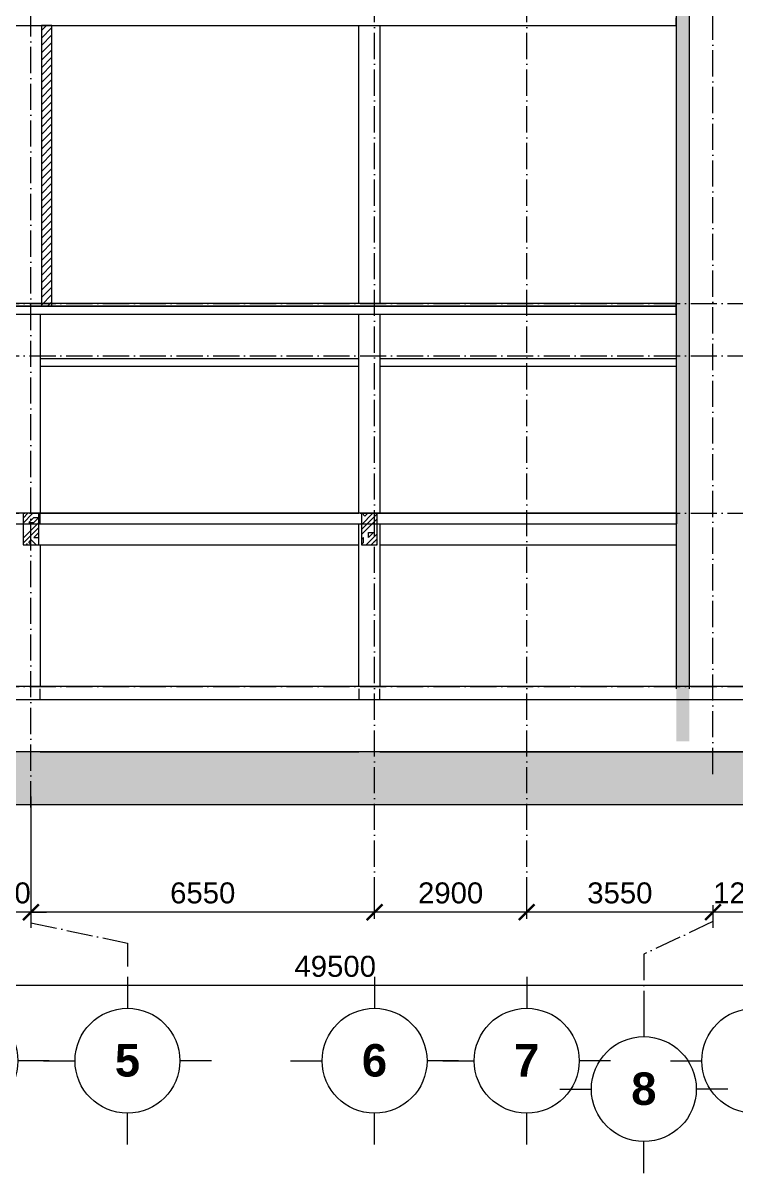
# Model space of a CAD drawing. Header units: millimetres. Extents: x -12680 to 112808, y -16580 to 93550.
# Drawn here: x 10301 to 23889, y -16580 to 5350 of the extents above; entities that cross this region are included whole.
import ezdxf

# ---------------------------------------------------------------- set-up
doc = ezdxf.new("R2010")
doc.units = ezdxf.units.MM
doc.linetypes.add('Grid Line', pattern=[14, 10, -2, 0, -2])
for name, color, linetype, lineweight in [('DIM', 1, 'Continuous', 5), ('HATCH-TUONG', 152, 'Continuous', 9), ('KH', 6, 'Continuous', 5), ('NET CAT', 3, 'Continuous', 5), ('NET CATConcrete', 3, 'Continuous', 5), ('NET-CAT', 3, 'Continuous', 9), ('NET-THAY', 2, 'Continuous', 15), ('TRUC', 225, 'Continuous', 5)]:
    doc.layers.add(name, color=color, linetype=linetype, lineweight=lineweight)
doc.styles.add('Arial_B', font='arialbd_1.ttf', dxfattribs={"height": 619.047619})
doc.styles.add('TA1', font='arial_1.ttf')
doc.dimstyles.new('D_200_KTx2', dxfattribs={"dimtxt": 400, "dimasz": 300, "dimexe": 300, "dimexo": 300, "dimgap": 160, "dimtad": 1, "dimdec": 0, "dimzin": 9, "dimtxsty": 'TA1', "dimblk": 'ARCHTICK', "dimcen": 1, "dimdle": 300, "dimclrd": 256, "dimclre": 256, "dimclrt": 7, "dimadec": 0, "dimazin": 0, "dimtfac": 1, "dimtdec": 0, "dimtix": 1, "dimtmove": 1, "dimatfit": 3, "dimldrblk": 'ARCHTICK', "dimfxl": 0, "dimtolj": 1, "dimtzin": 0, "dimlwd": -1, "dimlwe": -1, "dimarcsym": 0})
pattern_1 = [(45, (41557.3, 41450), (-476.246, 476.246), []), (45, (41652.6, 41450), (-476.246, 476.246), []), (45, (41462.1, 41450), (-476.246, 476.246), []), (45, (41938.3, 41450), (-476.246, 476.246), []), (45, (42033.6, 41450), (-476.246, 476.246), []), (0, (41843.1, 41545.25), (0, 952.5), [95.25, -857.25]), (0, (41938.3, 41640.5), (0, 952.5), [95.25, -857.25]), (45, (41843.1, 41545.25), (0, 952.491), [134.684, -1212.342]), (45, (41938.3, 41545.25), (0, 952.491), [134.684, -1212.342]), (0, (41843.1, 41545.25), (0, 952.5), [95.25, -857.25]), (90, (41366.8, 41545.25), (-952.5, 6e-14), [95.25, -857.25]), (90, (41462.1, 41545.25), (-952.5, 6e-14), [190.5, -762]), (45, (41366.8, 41640.5), (0, 952.491), [134.684, -1212.342]), (90, (42224.1, 41831), (-952.5, 6e-14), [95.25, -857.25]), (0, (42128.8, 41831), (0, 952.5), [95.25, -857.25]), (45, (42128.8, 41831), (0, 952.491), [134.684, -1212.342]), (0, (42319.3, 41545.25), (0, 952.5), [95.25, -857.25]), (0, (42319.3, 42021.5), (0, 952.5), [95.25, -857.25]), (90, (42509.8, 42116.75), (-952.5, 6e-14), [95.25, -857.25]), (45, (42319.3, 42021.5), (0, 952.491), [269.367, -1077.659]), (45, (42414.6, 42021.5), (0, 952.491), [134.684, -1212.342]), (45, (42605.1, 42212), (0, 952.491), [134.684, -1212.342]), (0, (42605.1, 42307.25), (0, 952.5), [95.25, -857.25]), (90, (42605.1, 42212), (-952.5, 6e-14), [95.25, -857.25]), (0, (41938.3, 42212), (0, 952.5), [95.25, -857.25]), (0, (42128.8, 42307.25), (0, 952.5), [95.25, -857.25]), (90, (42033.6, 42212), (-952.5, 6e-14), [95.25, -857.25]), (90, (42128.8, 42212), (-952.5, 6e-14), [95.25, -857.25]), (45, (41938.3, 42212), (0, 952.491), [134.684, -1212.342]), (45, (42128.8, 42212), (0, 952.491), [134.684, -1212.342]), (135, (41581.06, 41664.8), (-952.491, 6e-14), [134.684, -1212.342]), (135, (41700.2, 41783.4), (-952.491, 6e-14), [134.684, -1212.342]), (135, (41771.64, 41854.8), (-952.491, 6e-14), [134.684, -1212.342]), (135, (41795.45, 41878.6), (-952.491, 6e-14), [134.684, -1212.342]), (135, (41843.1, 41926.25), (-952.491, 6e-14), [134.684, -1212.342]), (135, (41866.9, 41950.06), (-952.491, 6e-14), [134.684, -1212.342]), (135, (41938.3, 42021.5), (-952.491, 6e-14), [134.684, -1212.342]), (135, (41985.95, 42069.1), (-952.491, 6e-14), [134.684, -1212.342]), (45, (41581.06, 41664.8), (0, 952.491), [95.25, -1251.776]), (45, (41700.2, 41783.4), (0, 952.491), [67.361, -1279.665]), (45, (41866.9, 41950.06), (0, 952.491), [67.361, -1279.665]), (45, (41771.64, 42045.3), (0, 952.491), [67.361, -1279.665]), (45, (41938.3, 42021.5), (0, 952.491), [67.361, -1279.665]), (45, (41843.1, 42116.75), (0, 952.491), [67.361, -1279.665]), (0, (41486.3, 41759.5), (0, 952.5), [190.043, -762.457]), (0, (41700.2, 41973.9), (0, 952.5), [95.25, -857.25])]

# ---------------------------------------------------------------- blocks, each defined once
blk = doc.blocks.new('ALC1807-ASCENT PLAZA-TANG 1_2_rvt-1-MẶT CẮT B-B')
at = {"layer": 'HATCH-TUONG', "lineweight": 5}
h = blk.add_hatch(dxfattribs=at)
h.set_pattern_fill('FP_4', style=0, pattern_type=2)
h.set_pattern_definition([(45, (41462.07, 40400), (-70.71068, 70.71068), [])])
h.paths.add_polyline_path([(10851, -50), (10851, 5300), (10651, 5300), (10651, -50)], flags=0)
at = {"layer": 'NET CAT'}
h = blk.add_hatch(dxfattribs=at)
h.set_pattern_fill('AR-HBONE', color=134, scale=2.5, style=0)
h.paths.add_polyline_path([(53616, -9550), (105178, -9550), (105178, -8550), (-12679, -8550), (-12679, -9550), (46250, -9550)], flags=0)
at = {"layer": 'NET-CAT'}
for p, q in [((10851, 5300), (10651, 5300)), ((10651, 5300), (10651, -50)), ((10851, -50), (10851, 5300)), ((10651, -50), (10851, -50))]:
    blk.add_line(p, q, dxfattribs=at)
at = {"layer": 'NET-CAT', "lineweight": 15}
for p, q in [((22751, 0), (1291, 0)), ((22751, -50), (22751, 0)), ((1291, -50), (22751, -50)), ((103822, -8550), (-11354, -8550)), ((-12679, -9550), (105178, -9550))]:
    blk.add_line(p, q, dxfattribs=at)
at = {"layer": 'NET-THAY', "color": 10}
for p, q in [((10626, -1050), (16701, -1050)), ((17101, -1050), (22751, -1050))]:
    blk.add_line(p, q, dxfattribs=at)
blk = doc.blocks.new('Grid - FamilyAL-KH TRUC-1020318-MẶT CẮT B-B')
at = {"layer": 'KH'}
for p, q in [((-5285, -11639), (-5285, -12239)), ((-6885, -13239), (-6285, -13239)), ((-3685, -13239), (-4285, -13239)), ((-5285, -14839), (-5285, -14239))]:
    blk.add_line(p, q, dxfattribs=at)
blk.add_circle((-5285, -13239), 1000, dxfattribs=at)
blk = doc.blocks.new('_ARCHTICK')
at = {"color": 0, "linetype": 'ByBlock', "const_width": 0.15}
blk.add_lwpolyline([(-0.5, -0.5), (0.5, 0.5)], dxfattribs=at)
blk = doc.blocks.new('DIMBLOCK37-MẶT CẮT B-B')
at = {"layer": 'Defpoints', "color": 0, "transparency": 16777216}
for p in [(24701, -9099), (23451, -11172), (23451, -11606)]:
    blk.add_point(p, dxfattribs=at)
at = {"layer": 'DIM', "transparency": 16777216}
for p, q in [((24701, -9399), (24701, -11906)), ((23451, -11606), (23151, -11606)), ((23451, -11472), (23451, -11906)), ((24701, -11606), (23451, -11606)), ((24701, -11606), (25001, -11606))]:
    blk.add_line(p, q, dxfattribs=at)
at = {"layer": 'DIM', "transparency": 16777216, "xscale": 300, "yscale": 300, "zscale": 300}
blk.add_blockref('_ARCHTICK', (23451, -11606), dxfattribs=at)
at = {"layer": 'DIM', "transparency": 16777216, "xscale": 300, "yscale": 300, "zscale": 300, "rotation": 180}
blk.add_blockref('_ARCHTICK', (24701, -11606), dxfattribs=at)
at = {"layer": 'DIM', "color": 7, "transparency": 16777216, "insert": (24076, -11241), "char_height": 400, "attachment_point": 5, "style": 'TA1'}
blk.add_mtext('\\A1;1250', dxfattribs=at)
blk = doc.blocks.new('DIMBLOCK38-MẶT CẮT B-B')
at = {"layer": 'Defpoints', "color": 0, "transparency": 16777216}
for p in [(23451, -11172), (19901, -11606), (19901, -12030)]:
    blk.add_point(p, dxfattribs=at)
at = {"layer": 'DIM', "transparency": 16777216}
for p, q in [((19901, -11730), (19901, -11306)), ((23751, -11606), (19601, -11606)), ((23451, -11472), (23451, -11906))]:
    blk.add_line(p, q, dxfattribs=at)
at = {"layer": 'DIM', "transparency": 16777216, "xscale": 300, "yscale": 300, "zscale": 300, "rotation": 180}
blk.add_blockref('_ARCHTICK', (19901, -11606), dxfattribs=at)
at = {"layer": 'DIM', "transparency": 16777216, "xscale": 300, "yscale": 300, "zscale": 300}
blk.add_blockref('_ARCHTICK', (23451, -11606), dxfattribs=at)
at = {"layer": 'DIM', "color": 7, "transparency": 16777216, "insert": (21676, -11241), "char_height": 400, "attachment_point": 5, "style": 'TA1'}
blk.add_mtext('\\A1;3550', dxfattribs=at)
blk = doc.blocks.new('DIMBLOCK39-MẶT CẮT B-B')
at = {"layer": 'Defpoints', "color": 0, "transparency": 16777216}
for p in [(17001, -11606), (17001, -12030), (19901, -12030)]:
    blk.add_point(p, dxfattribs=at)
at = {"layer": 'DIM', "transparency": 16777216}
for p, q in [((17001, -11730), (17001, -11306)), ((19901, -11730), (19901, -11306)), ((20201, -11606), (16701, -11606))]:
    blk.add_line(p, q, dxfattribs=at)
at = {"layer": 'DIM', "transparency": 16777216, "xscale": 300, "yscale": 300, "zscale": 300, "rotation": 180}
blk.add_blockref('_ARCHTICK', (17001, -11606), dxfattribs=at)
at = {"layer": 'DIM', "transparency": 16777216, "xscale": 300, "yscale": 300, "zscale": 300}
blk.add_blockref('_ARCHTICK', (19901, -11606), dxfattribs=at)
at = {"layer": 'DIM', "color": 7, "transparency": 16777216, "insert": (18451, -11241), "char_height": 400, "attachment_point": 5, "style": 'TA1'}
blk.add_mtext('\\A1;2900', dxfattribs=at)
blk = doc.blocks.new('DIMBLOCK40-MẶT CẮT B-B')
at = {"layer": 'Defpoints', "color": 0, "transparency": 16777216}
for p in [(10451, -9099), (10451, -11606), (17001, -12030)]:
    blk.add_point(p, dxfattribs=at)
at = {"layer": 'DIM', "transparency": 16777216}
for p, q in [((10451, -9399), (10451, -11906)), ((17001, -11730), (17001, -11306)), ((17301, -11606), (10151, -11606))]:
    blk.add_line(p, q, dxfattribs=at)
at = {"layer": 'DIM', "transparency": 16777216, "xscale": 300, "yscale": 300, "zscale": 300, "rotation": 180}
blk.add_blockref('_ARCHTICK', (10451, -11606), dxfattribs=at)
at = {"layer": 'DIM', "transparency": 16777216, "xscale": 300, "yscale": 300, "zscale": 300}
blk.add_blockref('_ARCHTICK', (17001, -11606), dxfattribs=at)
at = {"layer": 'DIM', "color": 7, "transparency": 16777216, "insert": (13726, -11241), "char_height": 400, "attachment_point": 5, "style": 'TA1'}
blk.add_mtext('\\A1;6550', dxfattribs=at)
blk = doc.blocks.new('DIMBLOCK41-MẶT CẮT B-B')
at = {"layer": 'Defpoints', "color": 0, "transparency": 16777216}
for p in [(10451, -9099), (9201, -11606), (9201, -12030)]:
    blk.add_point(p, dxfattribs=at)
at = {"layer": 'DIM', "transparency": 16777216}
for p, q in [((10451, -9399), (10451, -11906)), ((9201, -11730), (9201, -11306)), ((9201, -11606), (8901, -11606)), ((10451, -11606), (9201, -11606)), ((10451, -11606), (10751, -11606))]:
    blk.add_line(p, q, dxfattribs=at)
at = {"layer": 'DIM', "transparency": 16777216, "xscale": 300, "yscale": 300, "zscale": 300}
blk.add_blockref('_ARCHTICK', (9201, -11606), dxfattribs=at)
at = {"layer": 'DIM', "transparency": 16777216, "xscale": 300, "yscale": 300, "zscale": 300, "rotation": 180}
blk.add_blockref('_ARCHTICK', (10451, -11606), dxfattribs=at)
at = {"layer": 'DIM', "color": 7, "transparency": 16777216, "insert": (9826, -11241), "char_height": 400, "attachment_point": 5, "style": 'TA1'}
blk.add_mtext('\\A1;1250', dxfattribs=at)
blk = doc.blocks.new('DIMBLOCK47-MẶT CẮT B-B')
at = {"layer": 'Defpoints', "color": 0, "transparency": 16777216}
for p in [(-8499, -12639), (41001, -12639), (-8499, -13006)]:
    blk.add_point(p, dxfattribs=at)
at = {"layer": 'DIM', "transparency": 16777216}
for p, q in [((41301, -13006), (-8799, -13006)), ((-8499, -12939), (-8499, -13306)), ((41001, -12939), (41001, -13306))]:
    blk.add_line(p, q, dxfattribs=at)
at = {"layer": 'DIM', "transparency": 16777216, "xscale": 300, "yscale": 300, "zscale": 300, "rotation": 180}
blk.add_blockref('_ARCHTICK', (-8499, -13006), dxfattribs=at)
at = {"layer": 'DIM', "transparency": 16777216, "xscale": 300, "yscale": 300, "zscale": 300}
blk.add_blockref('_ARCHTICK', (41001, -13006), dxfattribs=at)
at = {"layer": 'DIM', "color": 7, "transparency": 16777216, "insert": (16251, -12641), "char_height": 400, "attachment_point": 5, "style": 'TA1'}
blk.add_mtext('\\A1;49500', dxfattribs=at)

msp = doc.modelspace()

# ---------------------------------------------------------------- hatches: boundary and pattern name
at = {"layer": 'HATCH-TUONG', "lineweight": 5}
h = msp.add_hatch(dxfattribs=at)
h.set_pattern_fill('FP_1', color=256, style=0, pattern_type=2)
h.set_pattern_definition([(45, (41557.3, 40400), (-476.246, 476.246), []), (45, (41652.6, 40400), (-476.246, 476.246), []), (45, (41462.1, 40400), (-476.246, 476.246), []), (45, (41938.3, 40400), (-476.246, 476.246), []), (45, (42033.6, 40400), (-476.246, 476.246), []), (0, (41843.1, 40495.25), (0, 952.5), [95.25, -857.25]), (0, (41938.3, 40590.5), (0, 952.5), [95.25, -857.25]), (45, (41843.1, 40495.25), (0, 952.491), [134.684, -1212.342]), (45, (41938.3, 40495.25), (0, 952.491), [134.684, -1212.342]), (0, (41843.1, 40495.25), (0, 952.5), [95.25, -857.25]), (90, (41366.8, 40495.25), (-952.5, 6e-14), [95.25, -857.25]), (90, (41462.1, 40495.25), (-952.5, 6e-14), [190.5, -762]), (45, (41366.8, 40590.5), (0, 952.491), [134.684, -1212.342]), (90, (42224.1, 40781), (-952.5, 6e-14), [95.25, -857.25]), (0, (42128.8, 40781), (0, 952.5), [95.25, -857.25]), (45, (42128.8, 40781), (0, 952.491), [134.684, -1212.342]), (0, (42319.3, 40495.25), (0, 952.5), [95.25, -857.25]), (0, (42319.3, 40971.5), (0, 952.5), [95.25, -857.25]), (90, (42509.8, 41066.75), (-952.5, 6e-14), [95.25, -857.25]), (45, (42319.3, 40971.5), (0, 952.491), [269.367, -1077.659]), (45, (42414.6, 40971.5), (0, 952.491), [134.684, -1212.342]), (45, (42605.1, 41162), (0, 952.491), [134.684, -1212.342]), (0, (42605.1, 41257.25), (0, 952.5), [95.25, -857.25]), (90, (42605.1, 41162), (-952.5, 6e-14), [95.25, -857.25]), (0, (41938.3, 41162), (0, 952.5), [95.25, -857.25]), (0, (42128.8, 41257.25), (0, 952.5), [95.25, -857.25]), (90, (42033.6, 41162), (-952.5, 6e-14), [95.25, -857.25]), (90, (42128.8, 41162), (-952.5, 6e-14), [95.25, -857.25]), (45, (41938.3, 41162), (0, 952.491), [134.684, -1212.342]), (45, (42128.8, 41162), (0, 952.491), [134.684, -1212.342]), (135, (41581.06, 40614.8), (-952.491, 6e-14), [134.684, -1212.342]), (135, (41700.2, 40733.4), (-952.491, 6e-14), [134.684, -1212.342]), (135, (41771.64, 40804.8), (-952.491, 6e-14), [134.684, -1212.342]), (135, (41795.45, 40828.6), (-952.491, 6e-14), [134.684, -1212.342]), (135, (41843.1, 40876.25), (-952.491, 6e-14), [134.684, -1212.342]), (135, (41866.9, 40900.06), (-952.491, 6e-14), [134.684, -1212.342]), (135, (41938.3, 40971.5), (-952.491, 6e-14), [134.684, -1212.342]), (135, (41985.95, 41019.1), (-952.491, 6e-14), [134.684, -1212.342]), (45, (41581.06, 40614.8), (0, 952.491), [95.25, -1251.776]), (45, (41700.2, 40733.4), (0, 952.491), [67.361, -1279.665]), (45, (41866.9, 40900.06), (0, 952.491), [67.361, -1279.665]), (45, (41771.64, 40995.3), (0, 952.491), [67.361, -1279.665]), (45, (41938.3, 40971.5), (0, 952.491), [67.361, -1279.665]), (45, (41843.1, 41066.75), (0, 952.491), [67.361, -1279.665]), (0, (41486.3, 40709.5), (0, 952.5), [190.043, -762.457]), (0, (41700.2, 40923.9), (0, 952.5), [95.25, -857.25])])
h.paths.add_polyline_path([(22750.5, -8350), (23000.5, -8350), (23000.5, 93250), (22750.5, 93250), (22750.5, 4034.6)], flags=0)
at = {"layer": 'NET CATConcrete'}
h = msp.add_hatch(dxfattribs=at)
h.set_pattern_fill('FP_1', color=256, style=0, pattern_type=2)
h.set_pattern_definition(pattern_1)
h.paths.add_polyline_path([(10600.5, -4600), (10600.5, -4000), (10300.5, -4000), (10300.5, -4600)], flags=0)
h = msp.add_hatch(dxfattribs=at)
h.set_pattern_fill('FP_1', color=256, style=0, pattern_type=2)
h.set_pattern_definition(pattern_1)
h.paths.add_polyline_path([(16750.5, -4600), (17050.5, -4600), (17050.5, -4000), (16750.5, -4000)], flags=0)

# ---------------------------------------------------------------- linework, layer by layer
at = {"layer": 'NET CAT'}
for p, q in [((16700.5, 0), (16700.5, 5300)), ((17100.5, 5300), (17100.5, 0)), ((10625.5, -200), (10625.5, -4000)), ((16700.5, -4000), (16700.5, -200)), ((17100.5, -200), (17100.5, -4000)), ((10625.5, -4200), (10625.5, -4000)), ((16700.5, -7300), (16700.5, -4200)), ((17100.5, -4200), (17100.5, -7300)), ((10625.5, -4600), (10625.5, -7300)), ((10625.5, -7550), (10625.5, -7350)), ((16700.5, -7350), (16700.5, -7550)), ((17100.5, -7550), (17100.5, -7350)), ((10625.5, -8550), (10275.5, -8550)), ((17100.5, -8550), (16700.5, -8550))]:
    msp.add_line(p, q, dxfattribs=at)
at = {"layer": 'NET CAT', "lineweight": 13}
for p, q in [((10600.5, -4000), (10300.5, -4000)), ((10300.5, -4000), (10300.5, -4600)), ((10600.5, -4600), (10600.5, -4000)), ((17050.5, -4000), (16750.5, -4000)), ((16750.5, -4000), (16750.5, -4600)), ((17050.5, -4600), (17050.5, -4000)), ((10300.5, -4600), (10600.5, -4600)), ((16750.5, -4600), (17050.5, -4600))]:
    msp.add_line(p, q, dxfattribs=at)
at = {"layer": 'NET CATConcrete'}
for p, q in [((10600.5, -4000), (16700.5, -4000)), ((17100.5, -4000), (22750.5, -4000)), ((10600.5, -4600), (16700.5, -4600)), ((17100.5, -4600), (22750.5, -4600))]:
    msp.add_line(p, q, dxfattribs=at)
at = {"layer": 'NET-CAT'}
for p, q in [((22750.5, 93250), (22750.5, -7350)), ((23000.5, -7350), (23000.5, 93250)), ((22750.5, -8550), (23000.5, -8550))]:
    msp.add_line(p, q, dxfattribs=at)
at = {"layer": 'NET-CAT', "lineweight": 15}
for p, q in [((1400.5, 5300), (22750.5, 5300)), ((22750.5, 5300), (22750.5, 5450)), ((22750.5, -50), (2900.5, -50)), ((2900.5, -200), (22750.5, -200)), ((22750.5, -200), (22750.5, -50)), ((22760.5, -4000), (-11346.4, -4000)), ((22760.5, -4200), (22760.5, -4000)), ((-10635.2, -4200), (22760.5, -4200)), ((26030.5, -7300), (-11353.8, -7300)), ((-11353.8, -7550), (26030.5, -7550))]:
    msp.add_line(p, q, dxfattribs=at)
at = {"layer": 'NET-THAY', "lineweight": 9}
for p, q in [((10625.5, -1050), (16700.5, -1050)), ((17100.5, -1050), (22750.5, -1050)), ((16700.5, -1200), (10625.5, -1200)), ((22750.5, -1200), (17100.5, -1200))]:
    msp.add_line(p, q, dxfattribs=at)
at = {"layer": 'NET-THAY'}
for p, q in [((10625.5, -8550), (16700.5, -8550)), ((17100.5, -8550), (22750.5, -8550)), ((23000.5, -8550), (25800.5, -8550))]:
    msp.add_line(p, q, dxfattribs=at)
at = {"layer": 'TRUC', "linetype": 'Grid Line', "ltscale": 50}
for p, q in [((10450.5, -9609), (10450.5, 91838.4)), ((17000.5, -11438.8), (17000.5, 91838.4)), ((19900.5, -11438.8), (19900.5, 91838.4)), ((23450.5, -8971.6), (23450.5, 91838.4)), ((-12679, 0), (108517.8, 0)), ((-12679, -1000), (112808.4, -1000)), ((-12679, -4000), (108517.8, -4000)), ((-12679, -7300), (108517.8, -7300)), ((10450.5, -11809), (12291.5, -12196.3)), ((23450.5, -11785.5), (22133.7, -12405.5)), ((12291.5, -12196.3), (12291.5, -12638.8)), ((22133.7, -12405.5), (22133.7, -13711.6))]:
    msp.add_line(p, q, dxfattribs=at)

# ---------------------------------------------------------------- block references
at = {"lineweight": 5}
msp.add_blockref('ALC1807-ASCENT PLAZA-TANG 1_2_rvt-1-MẶT CẮT B-B', (0, 0), dxfattribs=at)
at = {"layer": 'KH'}
for p in [(14485.4, -1200), (17576.4, -1200), (22285.4, -1200), (25185.4, -1200), (29524.1, -1200), (27418.6, -1740.7)]:
    msp.add_blockref('Grid - FamilyAL-KH TRUC-1020318-MẶT CẮT B-B', p, dxfattribs=at)

# ---------------------------------------------------------------- texts
at = {"layer": 'KH', "char_height": 619.048, "width": 558.244, "attachment_point": 2, "line_spacing_factor": 0.941778, "style": 'Arial_B'}
for s, insert in [('\\fArial|b1|i0|c0|p34|;5', (12291.3, -14121.3)), ('\\fArial|b1|i0|c0|p34|;6', (17000.3, -14121.3)), ('\\fArial|b1|i0|c0|p34|;7', (19900.3, -14121.3)), ('\\fArial|b1|i0|c0|p34|;8', (22133.5, -14662))]:
    msp.add_mtext(s, dxfattribs=dict(at, insert=insert))

# ---------------------------------------------------------------- dimensions: what is measured, and where the dimension line sits
at = {"layer": 'DIM'}
for base, p1, p2, picture, middle in [((9200.5, -11605.5), (10450.5, -9098.8), (9200.5, -12029.8), 'DIMBLOCK41-MẶT CẮT B-B', (9825.5, -11241.3)), ((10450.5, -11605.5), (17000.5, -12029.8), (10450.5, -9098.8), 'DIMBLOCK40-MẶT CẮT B-B', (13725.5, -11241.3)), ((23450.5, -11605.5), (24700.5, -9098.8), (23450.5, -11171.6), 'DIMBLOCK37-MẶT CẮT B-B', (24075.5, -11241.3)), ((17000.5, -11605.5), (19900.5, -12029.8), (17000.5, -12029.8), 'DIMBLOCK39-MẶT CẮT B-B', (18450.5, -11241.3)), ((19900.5, -11605.5), (23450.5, -11171.6), (19900.5, -12029.8), 'DIMBLOCK38-MẶT CẮT B-B', (21675.5, -11241.2)), ((-8499.5, -13005.5), (41000.5, -12638.8), (-8499.5, -12638.8), 'DIMBLOCK47-MẶT CẮT B-B', (16250.5, -12641.3))]:
    dim = msp.add_linear_dim(base=base, p1=p1, p2=p2, dimstyle='D_200_KTx2', dxfattribs=at)
    dim.commit()
    dim.dimension.update_dxf_attribs({"geometry": picture, "text_midpoint": middle})

doc.saveas('drawing.dxf')
